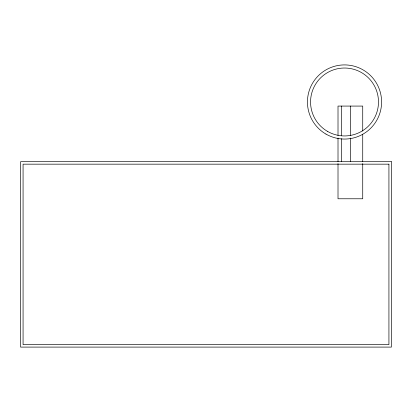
<?xml version="1.0" encoding="UTF-8"?>
<svg xmlns="http://www.w3.org/2000/svg" width="412" height="412" viewBox="0 0 412 412"><rect width="100%" height="100%" fill="white"/><g stroke="black" fill="none" stroke-linecap="round" stroke-linejoin="round"><path stroke-width="0.62" d="M362.73 131.006L362.73 106.075L338.01 106.075L338.01 135.481M362.73 134.204L362.73 161.695M362.73 163.61L362.73 198.775L338.01 198.775L338.01 163.61M350.37 106.075L350.37 135.481M350.37 138.041L350.37 161.695M341.63 106.075L341.63 135.481M341.63 138.679L341.63 161.695M338.01 138.041L338.01 161.695M391.4 161.695L20.6 161.695L20.6 347.095L391.4 347.095L391.4 161.695M388.928 164.167L23.072 164.167L23.072 344.623L388.928 344.623L388.928 164.167M325.98 134.096A37.08 37.08 0 0 0 381.6 101.985A37.08 37.08 0 0 0 325.98 69.875A37.08 37.08 0 0 0 325.98 134.096M327.54 131.397A33.964 33.964 0 0 0 378.484 101.985A33.964 33.964 0 0 0 327.54 72.574A33.964 33.964 0 0 0 327.54 131.397"/></g></svg>
